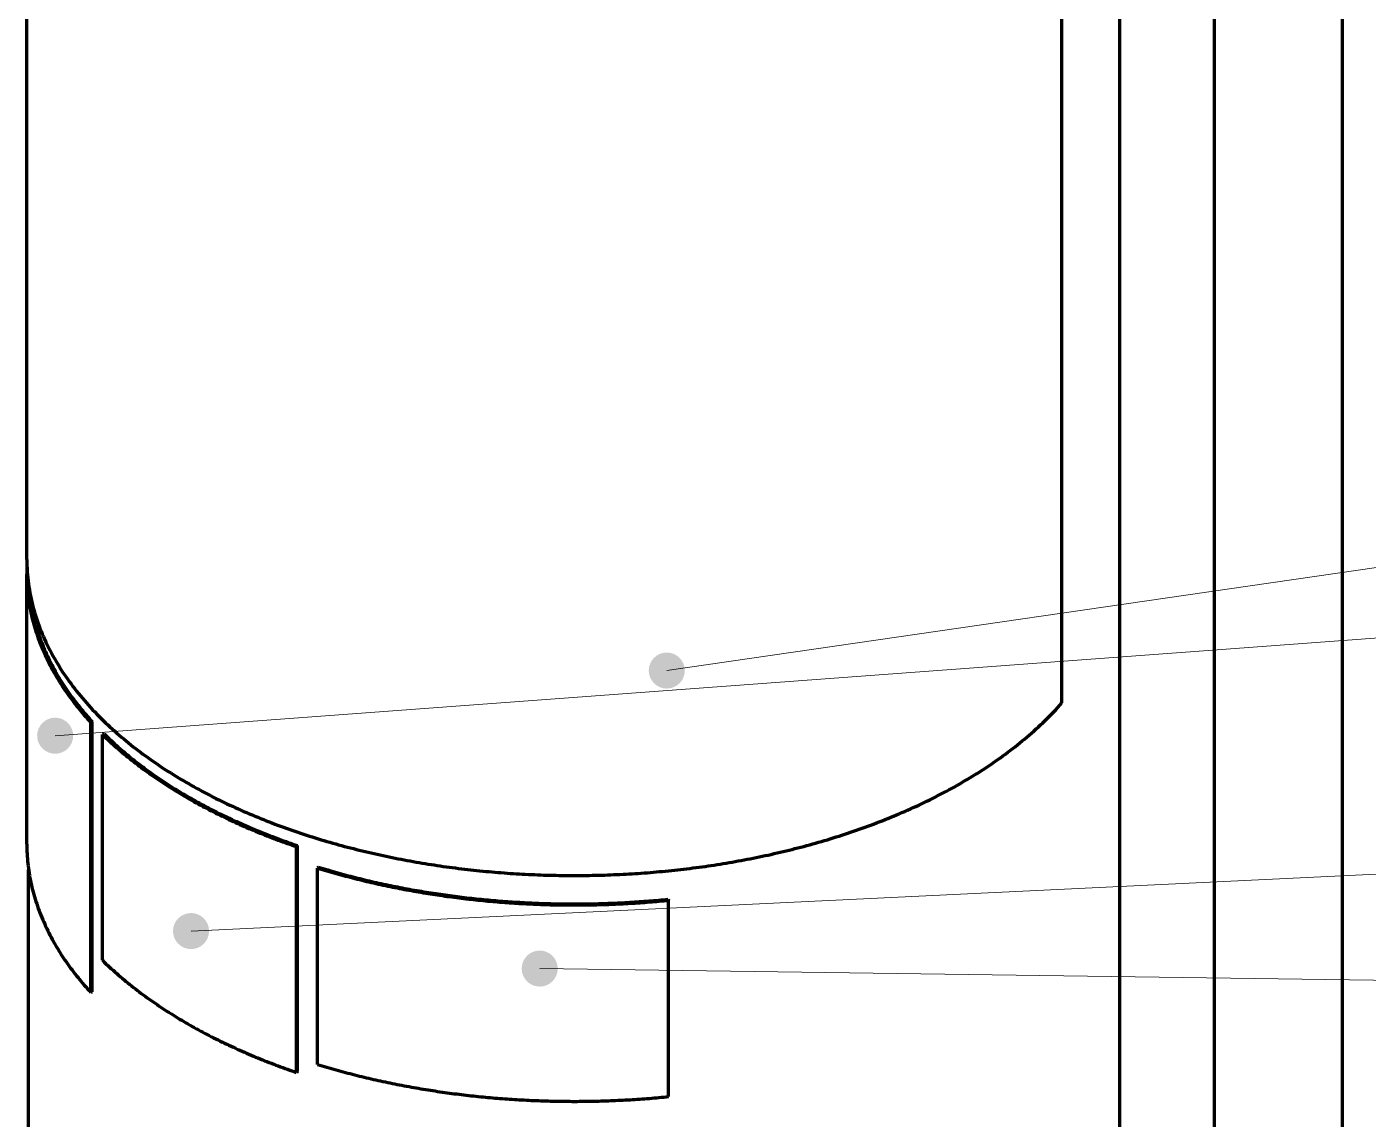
# Model space of a CAD drawing. Header units: millimetres. Extents: x 0 to 594, y 0 to 420.
# Drawn here: x 208.11 to 252.73, y 150.06 to 186.39 of the extents above; entities that cross this region are included whole.
import ezdxf

# ---------------------------------------------------------------- set-up
doc = ezdxf.new("R2010")
doc.units = ezdxf.units.MM
doc.layers.add('01-VISIBLE', color=7, linetype='CONTINUOUS', lineweight=70)
doc.layers.add('08-FINA', color=5, linetype='CONTINUOUS', lineweight=18)

msp = doc.modelspace()

# ---------------------------------------------------------------- hatches: boundary and pattern name
at = {"layer": '08-FINA'}
h = msp.add_hatch(color=7, dxfattribs=at)
h.dxf.hatch_style = 1
edge = h.paths.add_edge_path()
edge.add_arc((229.401, 164.978), 0.6, 0, 360)
h = msp.add_hatch(color=7, dxfattribs=at)
h.dxf.hatch_style = 1
edge = h.paths.add_edge_path()
edge.add_arc((209.054, 162.811), 0.6, 0, 360)
h = msp.add_hatch(color=7, dxfattribs=at)
h.dxf.hatch_style = 1
edge = h.paths.add_edge_path()
edge.add_arc((213.574, 156.313), 0.6, 0, 360)
h = msp.add_hatch(color=7, dxfattribs=at)
h.dxf.hatch_style = 1
edge = h.paths.add_edge_path()
edge.add_arc((225.174, 155.066), 0.6, 0, 360)

# ---------------------------------------------------------------- linework, layer by layer
at = {"layer": '01-VISIBLE'}
for p, q in [((244.471, 143.586), (244.471, 222.306)), ((247.623, 134.108), (247.623, 220.15)), ((251.883, 134.108), (251.883, 220.15)), ((208.111, 168.675), (208.111, 207.016)), ((242.547, 163.901), (242.547, 202.243)), ((208.111, 159.203), (208.111, 168.185)), ((210.289, 163.273), (210.236, 163.256)), ((210.236, 154.275), (210.236, 163.256)), ((210.289, 154.291), (210.289, 163.273)), ((210.679, 162.87), (210.628, 162.852)), ((210.628, 155.34), (210.628, 162.852)), ((217.115, 159.154), (217.085, 159.124)), ((217.085, 151.612), (217.085, 159.124)), ((217.115, 151.642), (217.115, 159.154)), ((217.814, 158.438), (217.785, 158.408)), ((208.171, 143.586), (208.171, 158.35)), ((217.785, 151.876), (217.785, 158.408)), ((229.451, 157.373), (229.461, 157.339)), ((229.461, 150.807), (229.461, 157.339)), ((210.289, 154.291), (210.236, 154.275)), ((217.115, 151.642), (217.085, 151.612))]:
    msp.add_line(p, q, dxfattribs=at)
for points in [[(208.111, 168.675), (208.112, 168.573), (208.115, 168.471), (208.119, 168.37), (208.125, 168.268), (208.133, 168.167), (208.142, 168.066), (208.153, 167.965), (208.166, 167.864), (208.18, 167.763), (208.196, 167.663), (208.214, 167.563), (208.233, 167.463), (208.254, 167.364), (208.276, 167.265), (208.3, 167.166), (208.325, 167.068), (208.353, 166.97), (208.381, 166.872), (208.411, 166.775), (208.443, 166.678), (208.476, 166.582), (208.51, 166.487), (208.546, 166.392), (208.583, 166.297), (208.622, 166.203), (208.662, 166.11), (208.703, 166.017), (208.745, 165.924), (208.789, 165.833), (208.834, 165.742), (208.881, 165.651), (208.928, 165.561), (208.977, 165.472), (209.027, 165.384), (209.078, 165.296), (209.13, 165.208), (209.183, 165.122), (209.237, 165.036), (209.292, 164.951), (209.348, 164.866), (209.406, 164.782), (209.464, 164.699), (209.523, 164.616), (209.583, 164.534), (209.644, 164.453), (209.706, 164.372), (209.769, 164.292), (209.832, 164.213), (209.897, 164.135), (209.962, 164.057), (210.028, 163.979), (210.095, 163.903), (210.163, 163.827), (210.231, 163.752), (210.3, 163.677), (210.37, 163.603), (210.44, 163.53), (210.511, 163.458), (210.583, 163.386), (210.656, 163.315), (210.729, 163.244), (210.803, 163.174), (210.877, 163.105), (210.952, 163.036), (211.027, 162.968), (211.103, 162.901), (211.18, 162.834), (211.257, 162.768), (211.335, 162.702), (211.413, 162.637), (211.492, 162.573), (211.571, 162.509), (211.651, 162.446), (211.731, 162.384), (211.811, 162.322), (211.892, 162.261), (211.974, 162.2), (212.056, 162.14), (212.138, 162.081), (212.221, 162.022), (212.304, 161.963), (212.388, 161.906), (212.472, 161.848), (212.556, 161.792), (212.641, 161.736), (212.726, 161.68), (212.811, 161.625), (212.897, 161.571), (212.983, 161.517), (213.07, 161.463), (213.157, 161.411), (213.244, 161.358), (213.331, 161.307), (213.419, 161.255), (213.507, 161.205), (213.595, 161.154), (213.684, 161.105), (213.773, 161.056), (213.862, 161.007), (213.952, 160.959), (214.042, 160.911), (214.132, 160.864), (214.222, 160.817), (214.312, 160.771), (214.403, 160.726), (214.494, 160.68), (214.585, 160.636), (214.677, 160.591), (214.769, 160.548), (214.861, 160.504), (214.953, 160.462), (215.045, 160.419), (215.138, 160.377), (215.23, 160.336), (215.323, 160.295), (215.417, 160.255), (215.51, 160.214), (215.604, 160.175), (215.697, 160.136), (215.791, 160.097), (215.885, 160.059), (215.98, 160.021), (216.074, 159.984), (216.169, 159.947), (216.264, 159.91), (216.359, 159.874), (216.454, 159.838), (216.549, 159.803), (216.645, 159.768), (216.74, 159.734), (216.836, 159.7), (216.932, 159.666), (217.028, 159.633), (217.124, 159.6), (217.221, 159.568), (217.317, 159.536), (217.414, 159.505), (217.51, 159.474), (217.607, 159.443), (217.704, 159.413), (217.801, 159.383), (217.899, 159.353), (217.996, 159.324), (218.093, 159.295), (218.191, 159.267), (218.289, 159.239), (218.387, 159.212), (218.484, 159.184), (218.583, 159.158), (218.681, 159.131), (218.779, 159.105), (218.877, 159.08), (218.976, 159.054), (219.074, 159.029), (219.173, 159.005), (219.271, 158.981), (219.37, 158.957), (219.469, 158.934), (219.568, 158.911), (219.667, 158.888), (219.766, 158.866), (219.866, 158.844), (219.965, 158.822), (220.064, 158.801), (220.164, 158.78), (220.263, 158.76), (220.363, 158.74), (220.463, 158.72), (220.562, 158.701), (220.662, 158.682), (220.762, 158.663), (220.862, 158.645), (220.962, 158.627), (221.062, 158.609), (221.162, 158.592), (221.262, 158.575), (221.363, 158.558), (221.463, 158.542), (221.563, 158.526), (221.664, 158.511), (221.764, 158.496), (221.865, 158.481), (221.965, 158.466), (222.066, 158.452), (222.167, 158.438), (222.267, 158.425), (222.368, 158.412), (222.469, 158.399), (222.57, 158.387), (222.671, 158.374), (222.772, 158.363), (222.873, 158.351), (222.974, 158.34), (223.075, 158.329), (223.176, 158.319), (223.277, 158.309), (223.378, 158.299), (223.479, 158.29), (223.58, 158.281), (223.682, 158.272), (223.783, 158.264), (223.884, 158.256), (223.986, 158.248), (224.087, 158.24), (224.188, 158.233), (224.29, 158.227), (224.391, 158.22), (224.492, 158.214), (224.594, 158.208), (224.695, 158.203), (224.797, 158.198), (224.898, 158.193), (225, 158.189), (225.101, 158.185), (225.203, 158.181), (225.305, 158.177), (225.406, 158.174), (225.508, 158.171), (225.609, 158.169), (225.711, 158.167), (225.812, 158.165), (225.914, 158.164), (226.016, 158.162), (226.117, 158.162), (226.219, 158.161), (226.321, 158.161), (226.422, 158.161), (226.524, 158.162), (226.625, 158.162), (226.727, 158.164), (226.829, 158.165), (226.93, 158.167), (227.032, 158.169), (227.133, 158.171), (227.235, 158.174), (227.337, 158.177), (227.438, 158.181), (227.54, 158.185), (227.641, 158.189), (227.743, 158.193), (227.844, 158.198), (227.946, 158.203), (228.047, 158.208), (228.149, 158.214), (228.25, 158.22), (228.351, 158.227), (228.453, 158.233), (228.554, 158.24), (228.656, 158.248), (228.757, 158.255), (228.858, 158.263), (228.959, 158.272), (229.061, 158.281), (229.162, 158.29), (229.263, 158.299), (229.364, 158.309), (229.465, 158.319), (229.566, 158.329), (229.667, 158.34), (229.768, 158.351), (229.869, 158.362), (229.97, 158.374), (230.071, 158.386), (230.172, 158.399), (230.273, 158.411), (230.374, 158.425), (230.474, 158.438), (230.575, 158.452), (230.676, 158.466), (230.776, 158.48), (230.877, 158.495), (230.977, 158.51), (231.078, 158.526), (231.178, 158.542), (231.278, 158.558), (231.379, 158.575), (231.479, 158.591), (231.579, 158.609), (231.679, 158.626), (231.779, 158.644), (231.879, 158.663), (231.979, 158.681), (232.079, 158.7), (232.179, 158.72), (232.278, 158.739), (232.378, 158.759), (232.477, 158.78), (232.577, 158.801), (232.676, 158.822), (232.776, 158.843), (232.875, 158.865), (232.974, 158.888), (233.073, 158.91), (233.172, 158.933), (233.271, 158.957), (233.37, 158.98), (233.468, 159.005), (233.567, 159.029), (233.665, 159.054), (233.764, 159.079), (233.862, 159.105), (233.96, 159.131), (234.059, 159.157), (234.157, 159.184), (234.255, 159.211), (234.352, 159.239), (234.45, 159.267), (234.548, 159.295), (234.645, 159.324), (234.743, 159.353), (234.84, 159.382), (234.937, 159.412), (235.034, 159.442), (235.131, 159.473), (235.227, 159.504), (235.324, 159.536), (235.421, 159.568), (235.517, 159.6), (235.613, 159.633), (235.709, 159.666), (235.805, 159.699), (235.901, 159.733), (235.996, 159.768), (236.092, 159.802), (236.187, 159.838), (236.282, 159.873), (236.377, 159.909), (236.472, 159.946), (236.567, 159.983), (236.661, 160.02), (236.756, 160.058), (236.85, 160.096), (236.944, 160.135), (237.038, 160.174), (237.131, 160.214), (237.225, 160.254), (237.318, 160.294), (237.411, 160.335), (237.504, 160.377), (237.596, 160.419), (237.689, 160.461), (237.781, 160.504), (237.873, 160.547), (237.964, 160.591), (238.056, 160.635), (238.147, 160.68), (238.238, 160.725), (238.329, 160.77), (238.419, 160.817), (238.51, 160.863), (238.6, 160.91), (238.689, 160.958), (238.779, 161.006), (238.868, 161.055), (238.957, 161.104), (239.046, 161.154), (239.134, 161.204), (239.222, 161.254), (239.31, 161.306), (239.397, 161.357), (239.485, 161.41), (239.571, 161.462), (239.658, 161.516), (239.744, 161.57), (239.83, 161.624), (239.915, 161.679), (240, 161.735), (240.085, 161.791), (240.17, 161.847), (240.254, 161.904), (240.337, 161.962), (240.42, 162.021), (240.503, 162.079), (240.586, 162.139), (240.667, 162.199), (240.749, 162.26), (240.83, 162.321), (240.911, 162.383), (240.991, 162.445), (241.071, 162.508), (241.15, 162.572), (241.229, 162.636), (241.307, 162.701), (241.384, 162.767), (241.462, 162.833), (241.538, 162.899), (241.614, 162.967), (241.69, 163.035), (241.765, 163.103), (241.839, 163.173), (241.913, 163.243), (241.986, 163.313), (242.058, 163.384), (242.13, 163.456), (242.201, 163.529), (242.272, 163.602), (242.342, 163.676), (242.411, 163.75), (242.479, 163.826), (242.547, 163.901)], [(208.116, 168.43), (208.115, 168.389), (208.114, 168.348), (208.113, 168.307), (208.112, 168.266), (208.112, 168.225), (208.111, 168.185)], [(208.111, 168.185), (208.112, 168.104), (208.114, 168.023), (208.116, 167.942), (208.12, 167.862), (208.125, 167.781), (208.131, 167.7), (208.138, 167.62), (208.146, 167.539), (208.155, 167.459), (208.165, 167.379), (208.176, 167.299), (208.188, 167.219), (208.202, 167.139), (208.216, 167.06), (208.231, 166.98), (208.248, 166.901), (208.265, 166.822), (208.283, 166.744), (208.303, 166.665), (208.323, 166.587), (208.344, 166.509), (208.366, 166.431), (208.39, 166.354), (208.414, 166.277), (208.439, 166.2), (208.465, 166.124), (208.492, 166.047), (208.52, 165.971), (208.548, 165.896), (208.578, 165.821), (208.608, 165.746), (208.639, 165.671), (208.672, 165.597), (208.705, 165.523), (208.738, 165.45), (208.773, 165.377), (208.808, 165.304), (208.844, 165.232), (208.881, 165.16), (208.919, 165.089), (208.957, 165.018), (208.996, 164.947), (209.036, 164.877), (209.077, 164.807), (209.118, 164.737), (209.16, 164.668), (209.203, 164.6), (209.246, 164.531), (209.29, 164.464), (209.335, 164.396), (209.38, 164.329), (209.426, 164.263), (209.472, 164.197), (209.519, 164.131), (209.567, 164.066), (209.615, 164.001), (209.664, 163.937), (209.714, 163.873), (209.764, 163.809), (209.814, 163.746), (209.865, 163.683), (209.917, 163.621), (209.969, 163.559), (210.021, 163.498), (210.074, 163.437), (210.128, 163.376), (210.182, 163.316), (210.236, 163.256)], [(208.192, 167.687), (208.199, 167.607), (208.207, 167.528), (208.216, 167.448), (208.227, 167.368), (208.238, 167.289), (208.25, 167.209), (208.264, 167.13), (208.278, 167.051), (208.293, 166.972), (208.31, 166.894), (208.327, 166.815), (208.345, 166.737), (208.365, 166.659), (208.385, 166.581), (208.406, 166.504), (208.429, 166.427), (208.452, 166.35), (208.476, 166.273), (208.501, 166.197), (208.527, 166.121), (208.554, 166.045), (208.581, 165.97), (208.61, 165.895), (208.64, 165.82), (208.67, 165.746), (208.701, 165.672), (208.733, 165.598), (208.766, 165.525), (208.799, 165.452), (208.834, 165.379), (208.869, 165.307), (208.905, 165.235), (208.942, 165.164), (208.979, 165.093), (209.018, 165.022), (209.057, 164.952), (209.096, 164.882), (209.137, 164.813), (209.178, 164.744), (209.219, 164.675), (209.262, 164.607), (209.305, 164.539), (209.349, 164.472), (209.393, 164.405), (209.438, 164.339), (209.484, 164.273), (209.53, 164.207), (209.577, 164.142), (209.624, 164.077), (209.672, 164.012), (209.721, 163.948), (209.77, 163.885), (209.819, 163.822), (209.87, 163.759), (209.92, 163.697), (209.971, 163.635), (210.023, 163.573), (210.075, 163.512), (210.128, 163.452), (210.181, 163.392), (210.235, 163.332), (210.289, 163.273)], [(210.628, 162.852), (210.686, 162.796), (210.744, 162.74), (210.803, 162.684), (210.862, 162.629), (210.921, 162.574), (210.981, 162.52), (211.041, 162.466), (211.102, 162.412), (211.163, 162.359), (211.224, 162.306), (211.285, 162.254), (211.347, 162.202), (211.41, 162.15), (211.472, 162.099), (211.535, 162.048), (211.598, 161.998), (211.662, 161.948), (211.725, 161.898), (211.789, 161.849), (211.854, 161.8), (211.918, 161.751), (211.983, 161.703), (212.049, 161.656), (212.114, 161.608), (212.18, 161.561), (212.246, 161.514), (212.312, 161.468), (212.378, 161.422), (212.445, 161.376), (212.512, 161.331), (212.579, 161.286), (212.647, 161.242), (212.715, 161.198), (212.782, 161.154), (212.851, 161.11), (212.919, 161.067), (212.988, 161.024), (213.056, 160.982), (213.125, 160.94), (213.194, 160.898), (213.264, 160.857), (213.333, 160.815), (213.403, 160.775), (213.473, 160.734), (213.543, 160.694), (213.614, 160.654), (213.684, 160.615), (213.755, 160.576), (213.826, 160.537), (213.897, 160.498), (213.968, 160.46), (214.04, 160.422), (214.111, 160.385), (214.183, 160.348), (214.255, 160.311), (214.327, 160.274), (214.399, 160.238), (214.472, 160.202), (214.544, 160.166), (214.617, 160.131), (214.69, 160.096), (214.762, 160.061), (214.836, 160.026), (214.909, 159.992), (214.982, 159.958), (215.056, 159.925), (215.129, 159.891), (215.203, 159.858), (215.277, 159.826), (215.351, 159.793), (215.425, 159.761), (215.5, 159.729), (215.574, 159.697), (215.648, 159.666), (215.723, 159.635), (215.798, 159.604), (215.873, 159.574), (215.948, 159.544), (216.023, 159.514), (216.098, 159.484), (216.173, 159.455), (216.249, 159.426), (216.324, 159.397), (216.4, 159.369), (216.476, 159.34), (216.552, 159.312), (216.627, 159.285), (216.703, 159.257), (216.78, 159.23), (216.856, 159.203), (216.932, 159.176), (217.009, 159.15), (217.085, 159.124)], [(210.679, 162.87), (210.737, 162.813), (210.795, 162.758), (210.854, 162.702), (210.913, 162.647), (210.972, 162.593), (211.032, 162.538), (211.092, 162.485), (211.152, 162.431), (211.213, 162.378), (211.274, 162.326), (211.335, 162.273), (211.397, 162.222), (211.459, 162.17), (211.521, 162.119), (211.584, 162.069), (211.647, 162.018), (211.71, 161.968), (211.773, 161.919), (211.837, 161.87), (211.901, 161.821), (211.966, 161.773), (212.031, 161.725), (212.096, 161.677), (212.161, 161.63), (212.226, 161.583), (212.292, 161.536), (212.358, 161.49), (212.424, 161.444), (212.491, 161.399), (212.558, 161.354), (212.625, 161.309), (212.692, 161.265), (212.759, 161.221), (212.827, 161.177), (212.895, 161.134), (212.963, 161.091), (213.031, 161.048), (213.1, 161.006), (213.169, 160.964), (213.238, 160.922), (213.307, 160.881), (213.376, 160.84), (213.446, 160.799), (213.516, 160.759), (213.586, 160.719), (213.656, 160.679), (213.726, 160.64), (213.796, 160.601), (213.867, 160.562), (213.938, 160.524), (214.009, 160.486), (214.08, 160.448), (214.151, 160.41), (214.223, 160.373), (214.295, 160.337), (214.366, 160.3), (214.438, 160.264), (214.511, 160.228), (214.583, 160.192), (214.655, 160.157), (214.728, 160.122), (214.801, 160.087), (214.873, 160.053), (214.946, 160.019), (215.02, 159.985), (215.093, 159.952), (215.166, 159.919), (215.24, 159.886), (215.313, 159.853), (215.387, 159.821), (215.461, 159.789), (215.535, 159.757), (215.609, 159.725), (215.684, 159.694), (215.758, 159.663), (215.833, 159.633), (215.907, 159.602), (215.982, 159.572), (216.057, 159.543), (216.132, 159.513), (216.207, 159.484), (216.282, 159.455), (216.357, 159.426), (216.433, 159.398), (216.508, 159.369), (216.584, 159.342), (216.659, 159.314), (216.735, 159.287), (216.811, 159.259), (216.887, 159.233), (216.963, 159.206), (217.039, 159.18), (217.115, 159.154)], [(208.111, 159.203), (208.112, 159.122), (208.114, 159.042), (208.116, 158.961), (208.12, 158.88), (208.125, 158.799), (208.131, 158.719), (208.138, 158.638), (208.146, 158.558), (208.155, 158.478), (208.165, 158.397), (208.176, 158.317), (208.188, 158.238), (208.202, 158.158), (208.216, 158.078), (208.231, 157.999), (208.248, 157.92), (208.265, 157.841), (208.283, 157.762), (208.303, 157.684), (208.323, 157.606), (208.344, 157.528), (208.366, 157.45), (208.39, 157.373), (208.414, 157.295), (208.439, 157.219), (208.465, 157.142), (208.492, 157.066), (208.52, 156.99), (208.548, 156.914), (208.578, 156.839), (208.608, 156.764), (208.639, 156.69), (208.672, 156.616), (208.705, 156.542), (208.738, 156.469), (208.773, 156.395), (208.808, 156.323), (208.844, 156.251), (208.881, 156.179), (208.919, 156.107), (208.957, 156.036), (208.996, 155.965), (209.036, 155.895), (209.077, 155.825), (209.118, 155.756), (209.16, 155.687), (209.203, 155.618), (209.246, 155.55), (209.29, 155.482), (209.335, 155.415), (209.38, 155.348), (209.426, 155.281), (209.472, 155.215), (209.519, 155.15), (209.567, 155.084), (209.615, 155.019), (209.664, 154.955), (209.714, 154.891), (209.764, 154.828), (209.814, 154.764), (209.865, 154.702), (209.917, 154.64), (209.969, 154.578), (210.021, 154.516), (210.074, 154.455), (210.128, 154.395), (210.182, 154.335), (210.236, 154.275)], [(217.814, 158.438), (217.89, 158.415), (217.967, 158.392), (218.043, 158.369), (218.12, 158.347), (218.197, 158.324), (218.274, 158.302), (218.351, 158.28), (218.428, 158.259), (218.505, 158.237), (218.582, 158.216), (218.659, 158.195), (218.737, 158.175), (218.814, 158.154), (218.891, 158.134), (218.969, 158.114), (219.047, 158.094), (219.124, 158.075), (219.202, 158.056), (219.279, 158.037), (219.357, 158.018), (219.435, 157.999), (219.513, 157.981), (219.591, 157.963), (219.669, 157.945), (219.747, 157.927), (219.825, 157.91), (219.903, 157.893), (219.981, 157.876), (220.06, 157.859), (220.138, 157.843), (220.216, 157.826), (220.295, 157.81), (220.373, 157.795), (220.451, 157.779), (220.53, 157.764), (220.609, 157.748), (220.687, 157.734), (220.766, 157.719), (220.844, 157.704), (220.923, 157.69), (221.002, 157.676), (221.081, 157.662), (221.16, 157.649), (221.238, 157.635), (221.317, 157.622), (221.396, 157.609), (221.475, 157.596), (221.554, 157.584), (221.633, 157.571), (221.713, 157.559), (221.792, 157.547), (221.871, 157.536), (221.95, 157.524), (222.029, 157.513), (222.108, 157.502), (222.188, 157.491), (222.267, 157.481), (222.346, 157.47), (222.426, 157.46), (222.505, 157.45), (222.584, 157.44), (222.664, 157.431), (222.743, 157.421), (222.823, 157.412), (222.902, 157.403), (222.982, 157.395), (223.061, 157.386), (223.141, 157.378), (223.221, 157.37), (223.3, 157.362), (223.38, 157.354), (223.46, 157.347), (223.539, 157.34), (223.619, 157.333), (223.699, 157.326), (223.778, 157.319), (223.858, 157.313), (223.938, 157.307), (224.018, 157.301), (224.097, 157.295), (224.177, 157.289), (224.257, 157.284), (224.337, 157.279), (224.417, 157.274), (224.497, 157.269), (224.577, 157.264), (224.656, 157.26), (224.736, 157.256), (224.816, 157.252), (224.896, 157.248), (224.976, 157.245), (225.056, 157.241), (225.136, 157.238), (225.216, 157.235), (225.296, 157.233), (225.376, 157.23), (225.456, 157.228), (225.536, 157.226), (225.616, 157.224), (225.696, 157.222), (225.776, 157.221), (225.856, 157.219), (225.936, 157.218), (226.016, 157.217), (226.096, 157.217), (226.176, 157.216), (226.256, 157.216), (226.336, 157.216), (226.416, 157.216), (226.496, 157.216), (226.576, 157.217), (226.656, 157.218), (226.736, 157.219), (226.816, 157.22), (226.896, 157.221), (226.976, 157.223), (227.056, 157.224), (227.136, 157.226), (227.216, 157.229), (227.296, 157.231), (227.376, 157.234), (227.456, 157.236), (227.536, 157.239), (227.616, 157.242), (227.695, 157.246), (227.775, 157.25), (227.855, 157.253), (227.935, 157.257), (228.015, 157.262), (228.095, 157.266), (228.175, 157.271), (228.255, 157.275), (228.335, 157.28), (228.414, 157.286), (228.494, 157.291), (228.574, 157.297), (228.654, 157.303), (228.734, 157.309), (228.813, 157.315), (228.893, 157.322), (228.973, 157.328), (229.053, 157.335), (229.132, 157.342), (229.212, 157.35), (229.292, 157.357), (229.371, 157.365), (229.451, 157.373)], [(217.785, 158.408), (217.862, 158.384), (217.939, 158.361), (218.016, 158.338), (218.093, 158.316), (218.17, 158.293), (218.247, 158.271), (218.325, 158.249), (218.402, 158.228), (218.479, 158.206), (218.557, 158.185), (218.634, 158.164), (218.712, 158.143), (218.789, 158.123), (218.867, 158.102), (218.945, 158.082), (219.022, 158.063), (219.1, 158.043), (219.178, 158.024), (219.256, 158.005), (219.334, 157.986), (219.412, 157.967), (219.49, 157.949), (219.569, 157.931), (219.647, 157.913), (219.725, 157.895), (219.804, 157.878), (219.882, 157.861), (219.96, 157.843), (220.039, 157.827), (220.117, 157.81), (220.196, 157.794), (220.275, 157.778), (220.353, 157.762), (220.432, 157.746), (220.511, 157.731), (220.59, 157.716), (220.669, 157.701), (220.747, 157.686), (220.826, 157.671), (220.905, 157.657), (220.984, 157.643), (221.063, 157.629), (221.143, 157.615), (221.222, 157.602), (221.301, 157.589), (221.38, 157.576), (221.459, 157.563), (221.539, 157.55), (221.618, 157.538), (221.697, 157.526), (221.777, 157.514), (221.856, 157.502), (221.936, 157.491), (222.015, 157.479), (222.094, 157.468), (222.174, 157.458), (222.254, 157.447), (222.333, 157.436), (222.413, 157.426), (222.492, 157.416), (222.572, 157.406), (222.652, 157.397), (222.732, 157.388), (222.811, 157.378), (222.891, 157.369), (222.971, 157.361), (223.051, 157.352), (223.131, 157.344), (223.21, 157.336), (223.29, 157.328), (223.37, 157.32), (223.45, 157.313), (223.53, 157.305), (223.61, 157.298), (223.69, 157.292), (223.77, 157.285), (223.85, 157.278), (223.93, 157.272), (224.01, 157.266), (224.09, 157.26), (224.17, 157.255), (224.25, 157.249), (224.33, 157.244), (224.41, 157.239), (224.491, 157.234), (224.571, 157.23), (224.651, 157.226), (224.731, 157.221), (224.811, 157.217), (224.891, 157.214), (224.972, 157.21), (225.052, 157.207), (225.132, 157.204), (225.212, 157.201), (225.292, 157.198), (225.373, 157.195), (225.453, 157.193), (225.533, 157.191), (225.613, 157.189), (225.694, 157.187), (225.774, 157.186), (225.854, 157.185), (225.934, 157.184), (226.015, 157.183), (226.095, 157.182), (226.175, 157.182), (226.256, 157.181), (226.336, 157.181), (226.416, 157.181), (226.496, 157.182), (226.577, 157.182), (226.657, 157.183), (226.737, 157.184), (226.817, 157.185), (226.898, 157.186), (226.978, 157.188), (227.058, 157.19), (227.138, 157.192), (227.219, 157.194), (227.299, 157.196), (227.379, 157.199), (227.459, 157.202), (227.54, 157.205), (227.62, 157.208), (227.7, 157.211), (227.78, 157.215), (227.86, 157.219), (227.941, 157.223), (228.021, 157.227), (228.101, 157.232), (228.181, 157.236), (228.261, 157.241), (228.341, 157.246), (228.421, 157.251), (228.501, 157.257), (228.581, 157.262), (228.662, 157.268), (228.742, 157.274), (228.822, 157.281), (228.902, 157.287), (228.982, 157.294), (229.062, 157.301), (229.142, 157.308), (229.221, 157.315), (229.301, 157.323), (229.381, 157.331), (229.461, 157.339)], [(210.628, 155.34), (210.686, 155.284), (210.744, 155.228), (210.803, 155.172), (210.862, 155.117), (210.921, 155.062), (210.981, 155.008), (211.041, 154.954), (211.102, 154.9), (211.163, 154.847), (211.224, 154.794), (211.285, 154.742), (211.347, 154.69), (211.41, 154.639), (211.472, 154.587), (211.535, 154.537), (211.598, 154.486), (211.662, 154.436), (211.725, 154.386), (211.789, 154.337), (211.854, 154.288), (211.918, 154.24), (211.983, 154.192), (212.049, 154.144), (212.114, 154.096), (212.18, 154.049), (212.246, 154.003), (212.312, 153.956), (212.378, 153.91), (212.445, 153.865), (212.512, 153.819), (212.579, 153.775), (212.647, 153.73), (212.715, 153.686), (212.782, 153.642), (212.851, 153.599), (212.919, 153.555), (212.988, 153.513), (213.056, 153.47), (213.125, 153.428), (213.194, 153.386), (213.264, 153.345), (213.333, 153.304), (213.403, 153.263), (213.473, 153.222), (213.543, 153.182), (213.614, 153.143), (213.684, 153.103), (213.755, 153.064), (213.826, 153.025), (213.897, 152.987), (213.968, 152.948), (214.04, 152.911), (214.111, 152.873), (214.183, 152.836), (214.255, 152.799), (214.327, 152.762), (214.399, 152.726), (214.472, 152.69), (214.544, 152.654), (214.617, 152.619), (214.69, 152.584), (214.762, 152.549), (214.836, 152.514), (214.909, 152.48), (214.982, 152.446), (215.056, 152.413), (215.129, 152.379), (215.203, 152.346), (215.277, 152.314), (215.351, 152.281), (215.425, 152.249), (215.5, 152.217), (215.574, 152.186), (215.648, 152.154), (215.723, 152.123), (215.798, 152.093), (215.873, 152.062), (215.948, 152.032), (216.023, 152.002), (216.098, 151.973), (216.173, 151.943), (216.249, 151.914), (216.324, 151.885), (216.4, 151.857), (216.476, 151.829), (216.552, 151.801), (216.627, 151.773), (216.703, 151.745), (216.78, 151.718), (216.856, 151.691), (216.932, 151.665), (217.009, 151.638), (217.085, 151.612)], [(217.785, 151.876), (217.862, 151.852), (217.939, 151.829), (218.016, 151.806), (218.093, 151.784), (218.17, 151.761), (218.247, 151.739), (218.325, 151.717), (218.402, 151.696), (218.479, 151.674), (218.557, 151.653), (218.634, 151.632), (218.712, 151.611), (218.789, 151.591), (218.867, 151.571), (218.945, 151.551), (219.022, 151.531), (219.1, 151.511), (219.178, 151.492), (219.256, 151.473), (219.334, 151.454), (219.412, 151.435), (219.49, 151.417), (219.569, 151.399), (219.647, 151.381), (219.725, 151.363), (219.804, 151.346), (219.882, 151.329), (219.96, 151.312), (220.039, 151.295), (220.117, 151.278), (220.196, 151.262), (220.275, 151.246), (220.353, 151.23), (220.432, 151.214), (220.511, 151.199), (220.59, 151.184), (220.669, 151.169), (220.747, 151.154), (220.826, 151.139), (220.905, 151.125), (220.984, 151.111), (221.063, 151.097), (221.143, 151.083), (221.222, 151.07), (221.301, 151.057), (221.38, 151.044), (221.459, 151.031), (221.539, 151.018), (221.618, 151.006), (221.697, 150.994), (221.777, 150.982), (221.856, 150.97), (221.936, 150.959), (222.015, 150.947), (222.094, 150.936), (222.174, 150.926), (222.254, 150.915), (222.333, 150.904), (222.413, 150.894), (222.492, 150.884), (222.572, 150.874), (222.652, 150.865), (222.732, 150.856), (222.811, 150.846), (222.891, 150.837), (222.971, 150.829), (223.051, 150.82), (223.131, 150.812), (223.21, 150.804), (223.29, 150.796), (223.37, 150.788), (223.45, 150.781), (223.53, 150.773), (223.61, 150.766), (223.69, 150.76), (223.77, 150.753), (223.85, 150.747), (223.93, 150.74), (224.01, 150.734), (224.09, 150.728), (224.17, 150.723), (224.25, 150.717), (224.33, 150.712), (224.41, 150.707), (224.491, 150.702), (224.571, 150.698), (224.651, 150.694), (224.731, 150.689), (224.811, 150.685), (224.891, 150.682), (224.972, 150.678), (225.052, 150.675), (225.132, 150.672), (225.212, 150.669), (225.292, 150.666), (225.373, 150.663), (225.453, 150.661), (225.533, 150.659), (225.613, 150.657), (225.694, 150.655), (225.774, 150.654), (225.854, 150.653), (225.934, 150.652), (226.015, 150.651), (226.095, 150.65), (226.175, 150.65), (226.256, 150.649), (226.336, 150.649), (226.416, 150.649), (226.496, 150.65), (226.577, 150.65), (226.657, 150.651), (226.737, 150.652), (226.817, 150.653), (226.898, 150.654), (226.978, 150.656), (227.058, 150.658), (227.138, 150.66), (227.219, 150.662), (227.299, 150.664), (227.379, 150.667), (227.459, 150.67), (227.54, 150.673), (227.62, 150.676), (227.7, 150.679), (227.78, 150.683), (227.86, 150.687), (227.941, 150.691), (228.021, 150.695), (228.101, 150.7), (228.181, 150.704), (228.261, 150.709), (228.341, 150.714), (228.421, 150.719), (228.501, 150.725), (228.581, 150.731), (228.662, 150.736), (228.742, 150.742), (228.822, 150.749), (228.902, 150.755), (228.982, 150.762), (229.062, 150.769), (229.142, 150.776), (229.221, 150.783), (229.301, 150.791), (229.381, 150.799), (229.461, 150.807)]]:
    msp.add_lwpolyline(points, dxfattribs=at)
at = {"layer": '08-FINA'}
for p, q in [((369.547, 185.353), (229.401, 164.978)), ((369.512, 174.668), (209.054, 162.811)), ((369.505, 163.785), (213.574, 156.313)), ((369.5, 153.062), (225.174, 155.066))]:
    msp.add_line(p, q, dxfattribs=at)

doc.saveas('drawing.dxf')
